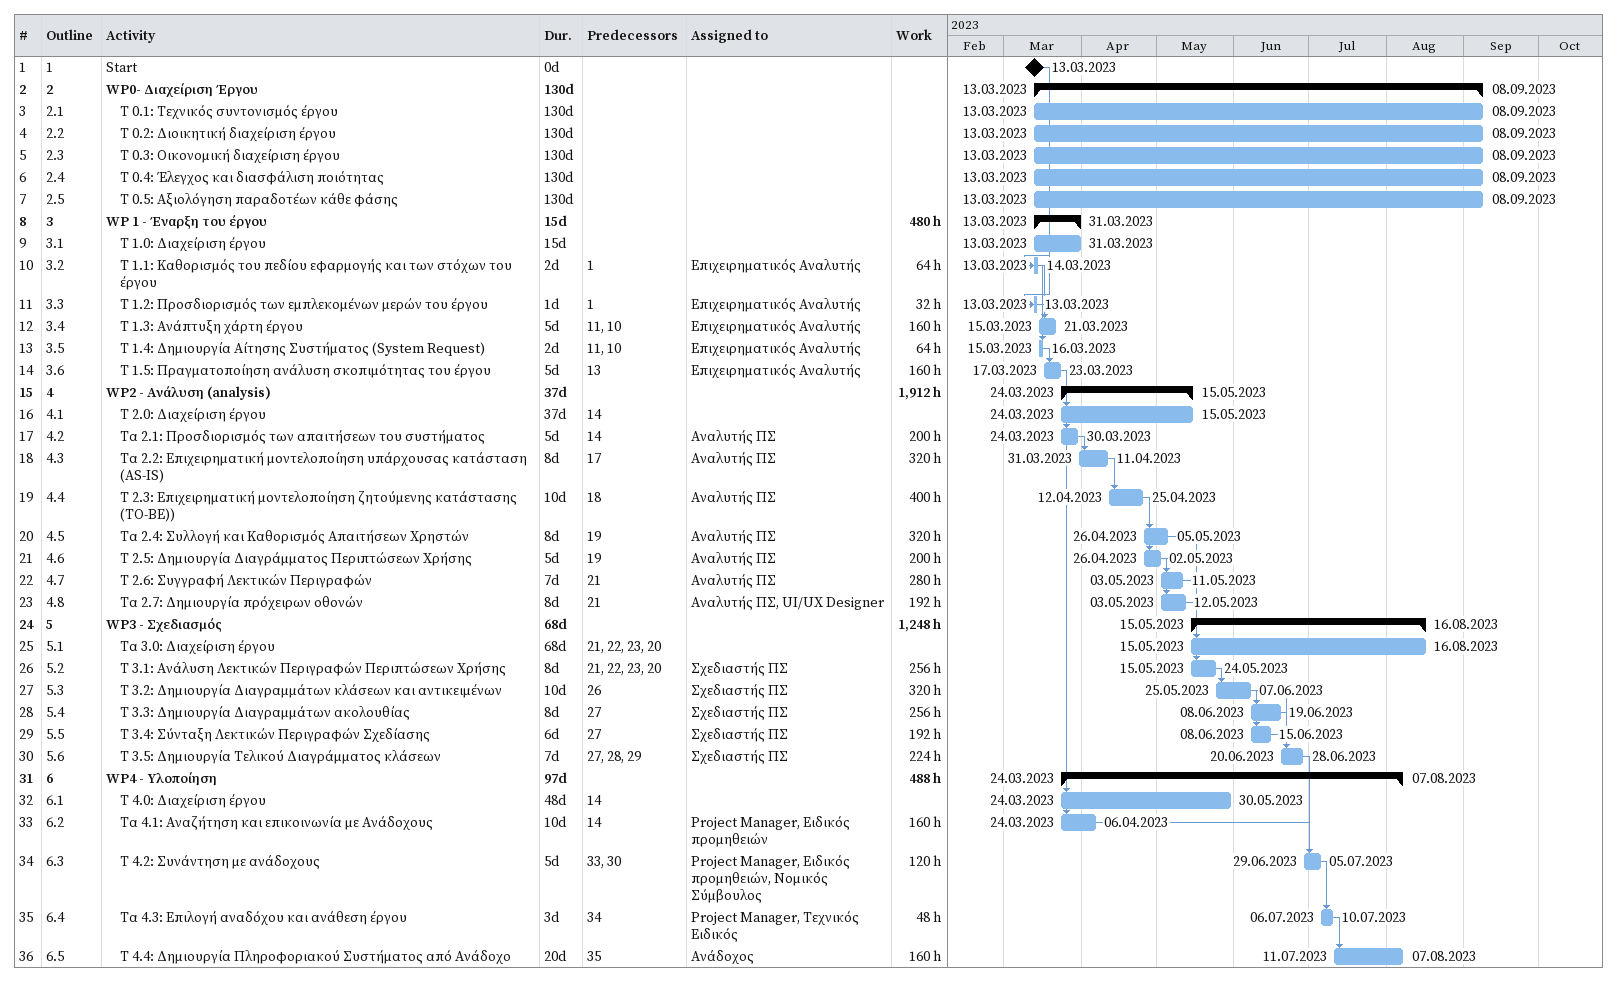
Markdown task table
| ID | WBS | Task | Duration | Start | Finish | Predecessors | Resources | Work (h) |
|---|---|---|---|---|---|---|---|---|
| 1 | 1 | Start | 0d | 2023-03-13 | 2023-03-13 |  |  |  |
| 2 | 2 | **WP0- Διαχείριση Έργου** | 130d | 2023-03-13 | 2023-09-08 |  |  |  |
| 3 | 2.1 | Τ 0.1: Τεχνικός συντονισμός έργου | 130d | 2023-03-13 | 2023-09-08 |  |  |  |
| 4 | 2.2 | Τ 0.2: Διοικητική διαχείριση έργου | 130d | 2023-03-13 | 2023-09-08 |  |  |  |
| 5 | 2.3 | Τ 0.3: Οικονομική διαχείριση έργου | 130d | 2023-03-13 | 2023-09-08 |  |  |  |
| 6 | 2.4 | Τ 0.4: Έλεγχος και διασφάλιση ποιότητας | 130d | 2023-03-13 | 2023-09-08 |  |  |  |
| 7 | 2.5 | Τ 0.5: Αξιολόγηση παραδοτέων κάθε φάσης | 130d | 2023-03-13 | 2023-09-08 |  |  |  |
| 8 | 3 | **WP 1 - Έναρξη του έργου** | 15d | 2023-03-13 | 2023-03-31 |  |  | 480 |
| 9 | 3.1 | Τ 1.0: Διαχείριση έργου | 15d | 2023-03-13 | 2023-03-31 |  |  |  |
| 10 | 3.2 | T 1.1: Καθορισμός του πεδίου εφαρμογής και των στόχων του έργου | 2d | 2023-03-13 | 2023-03-14 | 1 | Επιχειρηματικός Αναλυτής | 64 |
| 11 | 3.3 | T 1.2: Προσδιορισμός των εμπλεκομένων μερών του έργου | 1d | 2023-03-13 | 2023-03-13 | 1 | Επιχειρηματικός Αναλυτής | 32 |
| 12 | 3.4 | T 1.3: Ανάπτυξη χάρτη έργου | 5d | 2023-03-15 | 2023-03-21 | 11, 10 | Επιχειρηματικός Αναλυτής | 160 |
| 13 | 3.5 | Τ 1.4: Δημιουργία Αίτησης Συστήματος (System Request) | 2d | 2023-03-15 | 2023-03-16 | 11, 10 | Επιχειρηματικός Αναλυτής | 64 |
| 14 | 3.6 | Τ 1.5: Πραγματοποίηση ανάλυση σκοπιμότητας του έργου | 5d | 2023-03-17 | 2023-03-23 | 13 | Επιχειρηματικός Αναλυτής | 160 |
| 15 | 4 | **WP2 - Ανάλυση (analysis)** | 37d | 2023-03-24 | 2023-05-15 |  |  | 1912 |
| 16 | 4.1 | Τ 2.0: Διαχείριση έργου | 37d | 2023-03-24 | 2023-05-15 | 14 |  |  |
| 17 | 4.2 | Τα 2.1: Προσδιορισμός των απαιτήσεων του συστήματος | 5d | 2023-03-24 | 2023-03-30 | 14 | Αναλυτής ΠΣ | 200 |
| 18 | 4.3 | Τα 2.2: Επιχειρηματική μοντελοποίηση υπάρχουσας κατάσταση (ΑS-IS) | 8d | 2023-03-31 | 2023-04-11 | 17 | Αναλυτής ΠΣ | 320 |
| 19 | 4.4 | Τ 2.3: Επιχειρηματική μοντελοποίηση ζητούμενης κατάστασης (ΤΟ-ΒΕ)) | 10d | 2023-04-12 | 2023-04-25 | 18 | Αναλυτής ΠΣ | 400 |
| 20 | 4.5 | Τα 2.4: Συλλογή και Καθορισμός Απαιτήσεων Χρηστών | 8d | 2023-04-26 | 2023-05-05 | 19 | Αναλυτής ΠΣ | 320 |
| 21 | 4.6 | Τ 2.5: Δημιουργία Διαγράμματος Περιπτώσεων Χρήσης | 5d | 2023-04-26 | 2023-05-02 | 19 | Αναλυτής ΠΣ | 200 |
| 22 | 4.7 | Τ 2.6: Συγγραφή Λεκτικών Περιγραφών | 7d | 2023-05-03 | 2023-05-11 | 21 | Αναλυτής ΠΣ | 280 |
| 23 | 4.8 | Τα 2.7: Δημιουργία πρόχειρων οθονών | 8d | 2023-05-03 | 2023-05-12 | 21 | Αναλυτής ΠΣ, UI/UX Designer | 192 |
| 24 | 5 | **WP3 - Σχεδιασμός** | 68d | 2023-05-15 | 2023-08-16 |  |  | 1248 |
| 25 | 5.1 | Τα 3.0: Διαχείριση έργου | 68d | 2023-05-15 | 2023-08-16 | 21, 22, 23, 20 |  |  |
| 26 | 5.2 | Τ 3.1: Ανάλυση Λεκτικών Περιγραφών Περιπτώσεων Χρήσης | 8d | 2023-05-15 | 2023-05-24 | 21, 22, 23, 20 | Σχεδιαστής ΠΣ | 256 |
| 27 | 5.3 | Τ 3.2: Δημιουργία Διαγραμμάτων κλάσεων και αντικειμένων | 10d | 2023-05-25 | 2023-06-07 | 26 | Σχεδιαστής ΠΣ | 320 |
| 28 | 5.4 | Τ 3.3: Δημιουργία Διαγραμμάτων ακολουθίας | 8d | 2023-06-08 | 2023-06-19 | 27 | Σχεδιαστής ΠΣ | 256 |
| 29 | 5.5 | Τ 3.4: Σύνταξη Λεκτικών Περιγραφών Σχεδίασης | 6d | 2023-06-08 | 2023-06-15 | 27 | Σχεδιαστής ΠΣ | 192 |
| 30 | 5.6 | Τ 3.5: Δημιουργία Τελικού Διαγράμματος κλάσεων | 7d | 2023-06-20 | 2023-06-28 | 27, 28, 29 | Σχεδιαστής ΠΣ | 224 |
| 31 | 6 | **WP4 - Υλοποίηση** | 97d | 2023-03-24 | 2023-08-07 |  |  | 488 |
| 32 | 6.1 | Τ 4.0: Διαχείριση έργου | 48d | 2023-03-24 | 2023-05-30 | 14 |  |  |
| 33 | 6.2 | Τα 4.1: Αναζήτηση και επικοινωνία με Ανάδοχους | 10d | 2023-03-24 | 2023-04-06 | 14 | Project Manager, Ειδικός προμηθειών | 160 |
| 34 | 6.3 | Τ 4.2: Συνάντηση με ανάδοχους | 5d | 2023-06-29 | 2023-07-05 | 33, 30 | Project Manager, Ειδικός προμηθειών, Νομικός Σύμβουλος | 120 |
| 35 | 6.4 | Τα 4.3: Επιλογή αναδόχου και ανάθεση έργου | 3d | 2023-07-06 | 2023-07-10 | 34 | Project Manager, Τεχνικός Ειδικός | 48 |
| 36 | 6.5 | Τ 4.4: Δημιουργία Πληροφοριακού Συστήματος από Ανάδοχο | 20d | 2023-07-11 | 2023-08-07 | 35 | Ανάδοχος | 160 |
